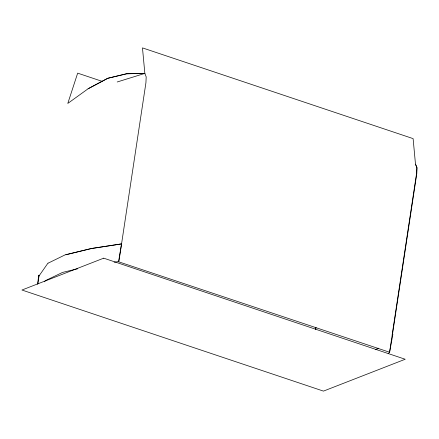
<?xml version="1.0" encoding="UTF-8"?>
<svg xmlns="http://www.w3.org/2000/svg" width="439" height="439" viewBox="0 0 439 439"><rect width="100%" height="100%" fill="white"/><g stroke="black" fill="none" stroke-linecap="round" stroke-linejoin="round"><path stroke-width="0.66" d="M37.644 284.033L38.709 275.187L39.208 275.983M37.803 284.044L39.033 275.922L47.988 263.087M315.465 329.541L315.773 327.51M315.701 329.557L316.009 327.521M392.246 334.65L389.585 352.243L388.191 353.719M392.422 334.705L416.792 173.553L417.05 167.725L415.486 164.142L413.115 138.625L142.477 47.889L144.848 73.401L146.187 76.913L145.929 82.735L118.892 261.485L114.151 262.215M121.647 243.294L118.546 261.77L389.585 352.243L392.872 334.227L392.192 334.628L416.567 173.476L416.825 167.649L415.486 164.142M44.548 281.8L45.327 280.686L62.508 272.432L77.774 268.745M375.91 349.625L378.177 348.171M375.817 349.746L378.089 348.314M88.074 88.777L107.72 78.312L126.465 73.818L144.848 73.401L126.668 73.736L107.857 78.257L88.14 88.749L67.793 103.428L77.67 73.143L102.331 81.413M48.164 263.148L65.17 254.834L91.049 248.589L121.554 243.892L91.724 248.452L65.872 254.785M117.191 81.983L144.848 73.401M103.697 258.17L21.95 290.025L323.455 391.111L405.202 359.256L103.697 258.17"/></g></svg>
